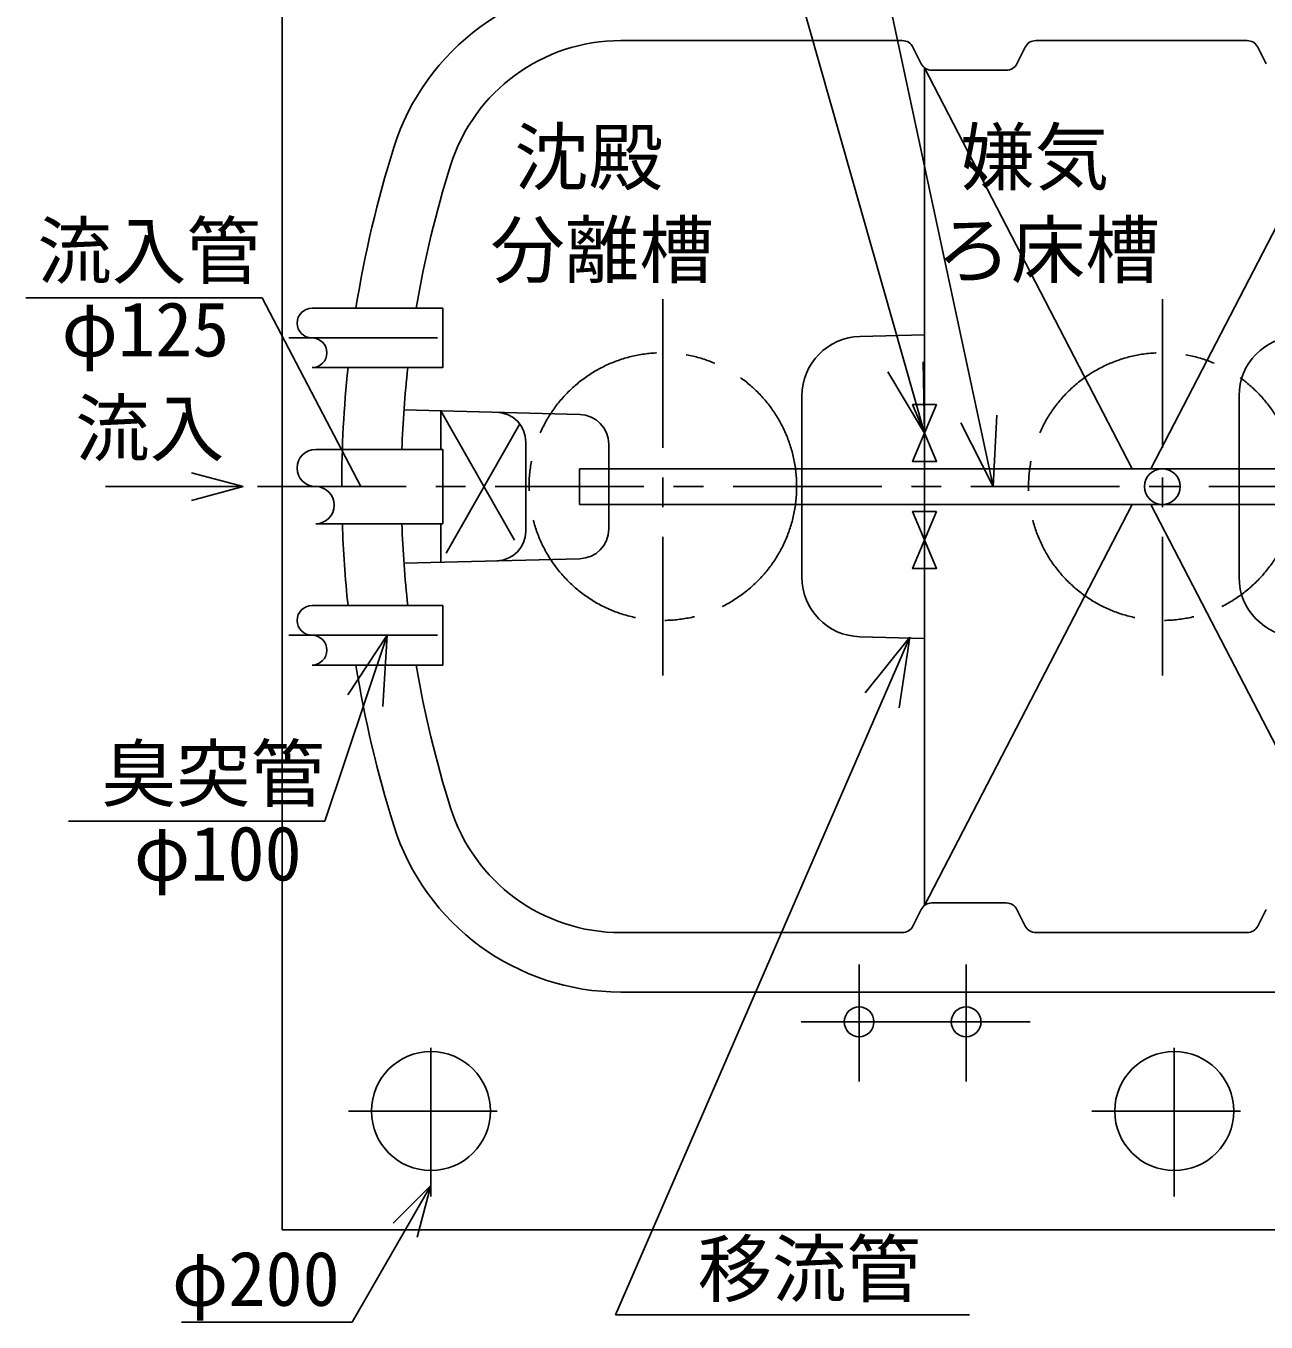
# Model space of a CAD drawing. Units: millimetres, scale not verified. Extents: x -14850 to 14850, y -10500 to 10500.
# Drawn here: x -11093 to -9007, y -383 to 1796 of the extents above; entities that cross this region are included whole.
import ezdxf
from ezdxf.enums import TextEntityAlignment as Align

# ---------------------------------------------------------------- set-up
doc = ezdxf.new("R2010")
doc.units = ezdxf.units.MM
doc.header["$LTSCALE"] = 50
doc.linetypes.add('CHAIN1', pattern=[8, 5, -1, 1, -1])
for name, color, linetype, lineweight in [('0-0_機器', 3, 'Continuous', 25), ('0-1_空気管', 3, 'Continuous', 25), ('0-5_文字', 5, 'Continuous', 25)]:
    doc.layers.add(name, color=color, linetype=linetype, lineweight=lineweight)
doc.styles.add('ＭＳ ゴシック', font='')
doc.styles.get('ＭＳ ゴシック').set_extended_font_data('MS Gothic')

msp = doc.modelspace()

# ---------------------------------------------------------------- linework, layer by layer
at = {"layer": '0-0_機器', "color": 2}
for q in [(-10661.65, 2271.36), (-7661.65, -228.64)]:
    msp.add_line((-10661.65, -228.64), q, dxfattribs=at)
at = {"layer": '0-0_機器', "color": 2, "linetype": 'CHAIN1'}
for p, q in [((-10411.65, -172.6), (-10411.65, 123.41)), ((-9161.65, -172.6), (-9161.65, 123.41)), ((-10550.08, -28.64), (-10263.4, -28.64)), ((-9300.08, -28.64), (-9013.4, -28.64))]:
    msp.add_line(p, q, dxfattribs=at)
at = {"layer": '0-0_機器', "color": 4}
for p, q in [((-10411.65, -153.64), (-10544.35, -383.48)), ((-10411.65, -153.64), (-10475.29, -217.28)), ((-10411.65, -153.64), (-10434.95, -240.57)), ((-10544.35, -383.48), (-10831.2, -383.48))]:
    msp.add_line(p, q, dxfattribs=at)
at = {"layer": '0-0_機器', "color": 2}
for centre in [(-10411.65, -28.64), (-9161.65, -28.64)]:
    msp.add_circle(centre, 100, dxfattribs=at)
at = {"layer": '0-1_空気管'}
for p, q in [((-9619.01, 1771.36), (-10092.56, 1771.36)), ((-9039.01, 1771.36), (-9394.29, 1771.36)), ((-9601.13, 1760.31), (-9587.18, 1732.42)), ((-9426.13, 1732.42), (-9412.18, 1760.31)), ((-9021.13, 1760.31), (-9007.18, 1732.42)), ((-9581.65, 1725.64), (-9581.65, 317.09)), ((-9232.2, 1051.36), (-9581.65, 1725.64)), ((-9201.11, 1051.36), (-8851.65, 1725.64)), ((-9569.29, 1721.36), (-9444.01, 1721.36)), ((-10695.54, 1338.95), (-11092.79, 1338.95)), ((-10529.43, 1021.36), (-10695.54, 1338.95)), ((-9690.27, 1273.91), (-9581.65, 1276.76)), ((-9787.65, 1173.95), (-9787.65, 868.78)), ((-9052.65, 1173.95), (-9052.65, 868.78)), ((-10457.02, 1150.38), (-10161.35, 1142.64)), ((-10394.89, 1083.86), (-10394.89, 1148.75)), ((-10251.96, 1096.3), (-10251.96, 946.42)), ((-10112.65, 1092.65), (-10112.65, 950.07)), ((-10161.65, 1051.36), (-10161.65, 991.36)), ((-10161.65, 1051.36), (-8801.65, 1051.36)), ((-8801.65, 991.36), (-10161.65, 991.36)), ((-9581.65, 317.09), (-9232.2, 991.36)), ((-8851.65, 317.09), (-9201.11, 991.36)), ((-10605.4, 958.86), (-10391.78, 958.86)), ((-10394.89, 893.97), (-10394.89, 958.86)), ((-10161.35, 900.09), (-10457.02, 892.34)), ((-10485.13, 771.36), (-10589.84, 458.52)), ((-9606.14, 768.04), (-10101.05, -371.14)), ((-9690.27, 768.81), (-9581.65, 765.97)), ((-9606.14, 768.04), (-9681.29, 674.48)), ((-9624.44, 649.45), (-9606.14, 768.04)), ((-10589.84, 458.52), (-11021.45, 458.52)), ((-9601.13, 282.42), (-9587.18, 310.31)), ((-9569.29, 321.36), (-9444.01, 321.36)), ((-9426.13, 310.31), (-9412.18, 282.42)), ((-9021.13, 282.42), (-9007.18, 310.31)), ((-10092.56, 271.36), (-9619.01, 271.36)), ((-9394.29, 271.36), (-9039.01, 271.36)), ((-8323.65, 171.36), (-10092.56, 171.36)), ((-9506.07, -371.14), (-10101.05, -371.14))]:
    msp.add_line(p, q, dxfattribs=at)
at = {"layer": '0-1_空気管', "linetype": 'CHAIN1'}
for p, q in [((-10021.65, 1336.73), (-10021.65, 703.66)), ((-9181.65, 1336.73), (-9181.65, 703.66)), ((-10650.68, 1271.36), (-10377.91, 1271.36)), ((-10394.89, 1148.75), (-10262.33, 915.93)), ((-10262.33, 1126.79), (-10394.89, 893.97)), ((-10703.53, 1021.36), (-7661.65, 1021.36)), ((-10650.68, 771.36), (-10377.91, 771.36))]:
    msp.add_line(p, q, dxfattribs=at)
at = {"layer": '0-1_空気管', "color": 4}
for p, q in [((-10727.49, 1021.36), (-10814.42, 1044.66)), ((-10958.68, 1021.36), (-10733.73, 1021.36)), ((-10727.49, 1021.36), (-10814.42, 998.07))]:
    msp.add_line(p, q, dxfattribs=at)
at = {"layer": '0-1_空気管'}
for points in [[(-9581.65, 1111.36), (-9952.35, 2414.18), (-10526.85, 2414.18)], [(-9466.2, 1021.36), (-9765.55, 2418.06), (-9145.49, 2418.06)], [(-10611.65, 1321.36), (-10391.78, 1321.36), (-10391.78, 1221.36), (-10611.65, 1221.36)], [(-9643.33, 1214.3), (-9581.65, 1111.36), (-9583.59, 1231.35)], [(-9520.55, 1128.35), (-9466.2, 1021.36), (-9459.78, 1141.19)], [(-10391.78, 958.86), (-10391.78, 1083.86), (-10605.4, 1083.86)], [(-10611.65, 721.36), (-10391.78, 721.36), (-10391.78, 821.36), (-10611.65, 821.36)], [(-10492.47, 651.59), (-10485.13, 771.36), (-10551.37, 671.3)]]:
    msp.add_lwpolyline(points, dxfattribs=at)
for points in [[(-9561.65, 1159.36), (-9601.65, 1159.36), (-9561.65, 1063.36), (-9601.65, 1063.36)], [(-9561.65, 979.36), (-9601.65, 979.36), (-9561.65, 883.36), (-9601.65, 883.36)]]:
    msp.add_lwpolyline(points, close=True, dxfattribs=at)
at = {"layer": '0-1_空気管', "linetype": 'CHAIN1'}
for centre in [(-10021.65, 1021.36), (-9181.65, 1021.36)]:
    msp.add_circle(centre, 225, dxfattribs=at)
at = {"layer": '0-1_空気管'}
msp.add_circle((-9181.65, 1021.36), 30, dxfattribs=at)
for centre, radius, start, end in [((-10092.56, 1471.36), 400, 90, 162.54239), ((-10092.56, 1471.36), 300, 90, 162.54239), ((-9619.01, 1751.36), 20, 26.56505, 90), ((-9394.29, 1751.36), 20, 90, 153.43494), ((-9039.01, 1751.36), 20, 26.56505, 90), ((-9569.29, 1741.36), 20, 206.56503, 270), ((-9444.01, 1741.36), 20, 270, 333.43494), ((-8661.65, 1021.36), 1900, 162.54239, 170.91527), ((-8661.65, 1021.36), 1800, 162.54239, 170.40593), ((-10611.65, 1296.36), 25, 90, 270), ((-10611.65, 1246.36), 25, 270, 90), ((-9687.65, 1173.95), 100, 91.5, 180), ((-8952.65, 1173.95), 100, 91.5, 180), ((-8661.65, 1021.36), 1900, 173.95766, 180), ((-8661.65, 1021.36), 1800, 173.62062, 178.01016), ((-10301.96, 1096.3), 50, 0, 88.49998), ((-10162.65, 1092.65), 50, 0, 88.49998), ((-10605.4, 1052.61), 31.25, 90, 270), ((-10605.4, 990.11), 31.25, 270, 90), ((-8661.65, 1021.36), 1900, 181.88506, 186.04233), ((-8661.65, 1021.36), 1800, 181.98979, 186.37933), ((-10301.96, 946.42), 50, 271.5, 0), ((-10162.65, 950.07), 50, 271.5, 0), ((-9687.65, 868.78), 100, 180, 268.5), ((-8952.65, 868.78), 100, 180, 268.5), ((-10611.65, 796.36), 25, 90, 270), ((-10611.65, 746.36), 25, 270, 90), ((-8661.65, 1021.36), 1900, 189.0847, 197.45758), ((-8661.65, 1021.36), 1800, 189.59406, 197.4576), ((-10092.56, 571.36), 300, 197.4576, 270), ((-10092.56, 571.36), 400, 197.4576, 270), ((-9569.29, 301.36), 20, 90, 153.43494), ((-9444.01, 301.36), 20, 26.56505, 90), ((-9619.01, 291.36), 20, 270, 333.43494), ((-9394.29, 291.36), 20, 206.56503, 270), ((-9039.01, 291.36), 20, 270, 333.43494)]:
    msp.add_arc(centre, radius, start, end, dxfattribs=at)
at = {"layer": '0-5_文字', "color": 7}
for p, q in [((-9691.65, 21.16), (-9691.65, 217.64)), ((-9511.65, 21.16), (-9511.65, 217.64)), ((-9788.98, 121.36), (-9403.83, 121.36))]:
    msp.add_line(p, q, dxfattribs=at)
for centre in [(-9691.65, 121.36), (-9511.65, 121.36)]:
    msp.add_circle(centre, 25, dxfattribs=at)

# ---------------------------------------------------------------- texts
at = {"layer": '0-0_機器', "color": 4, "style": 'ＭＳ ゴシック'}
msp.add_text('φ200', height=91.79, dxfattribs=at).set_placement((-10847.29, -383.72), align=Align.BOTTOM_LEFT)
at = {"layer": '0-1_空気管', "color": 4, "style": 'ＭＳ ゴシック'}
for s, p in [('沈殿', (-10271.63, 1502.04)), ('嫌気', (-9521.52, 1502.04)), ('流入管', (-11073.5, 1344.45)), ('分離槽', (-10311.63, 1346.04)), ('ろ床槽', (-9561.52, 1346.04)), ('φ125', (-11032.9, 1212.6)), ('流入', (-11009.75, 1046.06)), ('臭突管', (-10965.44, 465.39)), ('φ100', (-10911.25, 331.4)), ('移流管', (-9963.22, -367.57))]:
    msp.add_text(s, height=91.79, dxfattribs=at).set_placement(p, align=Align.BOTTOM_LEFT)

doc.saveas('drawing.dxf')
